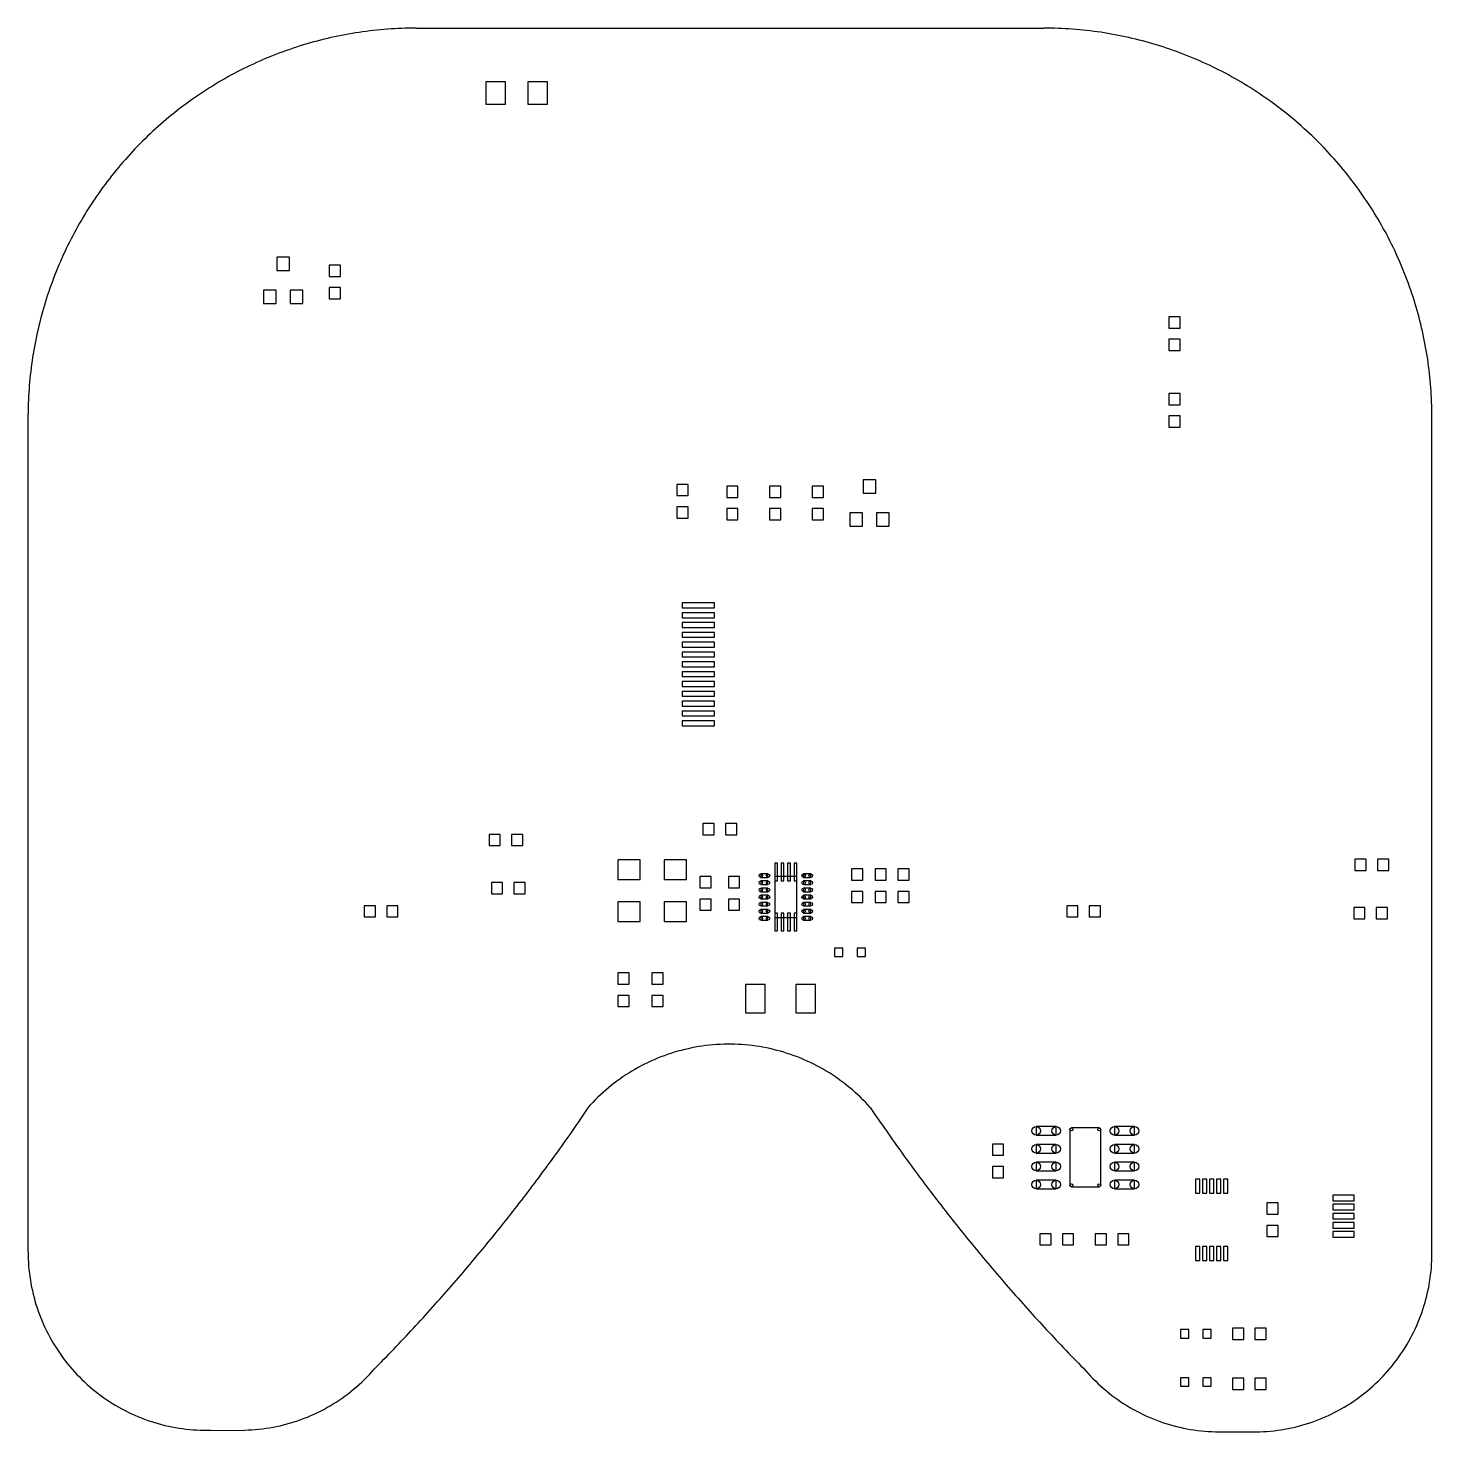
# Model space of a CAD drawing. Extents: x 6.5 to 10.44, y 0.99 to 4.93.
import ezdxf

# ---------------------------------------------------------------- set-up
doc = ezdxf.new("R2010")
doc.units = 0
doc.layers.get('0').update_dxf_attribs({"linetype": 'CONTINUOUS'})
doc.layers.add('gko', color=6, linetype='CONTINUOUS')
doc.layers.add('gtp', color=8, linetype='CONTINUOUS')

# ---------------------------------------------------------------- blocks, each defined once
blk = doc.blocks.new('D10')
blk.add_lwpolyline([(-0.039, -0.0827), (0.039, -0.0827), (0.0433, -0.0783), (0.0433, 0.0783), (0.039, 0.0827), (-0.039, 0.0827), (-0.0433, 0.0783), (-0.0433, -0.0783)], close=True)
for centre in [(-0.039, 0.0783), (0.039, 0.0783), (-0.039, -0.0783), (0.039, -0.0783)]:
    blk.add_circle(centre, 0.00433)
blk = doc.blocks.new('D11')
blk.add_lwpolyline([(0.028, 0.012), (-0.028, 0.012), (-0.028, -0.012), (0.028, -0.012)], close=True)
for centre in [(-0.028, 0), (0.028, 0)]:
    blk.add_circle(centre, 0.012)
blk = doc.blocks.new('D12')
blk.add_lwpolyline([(-0.031495, -0.02756), (0.031495, -0.02756), (0.031495, 0.02756), (-0.031495, 0.02756)], close=True)
blk = doc.blocks.new('D13')
blk.add_lwpolyline([(-0.0063, -0.019685), (0.0063, -0.019685), (0.0063, 0.019685), (-0.0063, 0.019685)], close=True)
blk = doc.blocks.new('D14')
blk.add_lwpolyline([(-0.003935, -0.025), (0.003935, -0.025), (0.003935, 0.025), (-0.003935, 0.025)], close=True)
blk = doc.blocks.new('D15')
blk.add_lwpolyline([(-0.0311, -0.0575), (0.0311, -0.0575), (0.0311, 0.0575), (-0.0311, 0.0575)], close=True)
blk = doc.blocks.new('D16')
blk.add_lwpolyline([(0.01, 0.005), (-0.01, 0.005), (-0.01, -0.005), (0.01, -0.005)], close=True)
for centre in [(-0.01, 0), (0.01, 0)]:
    blk.add_circle(centre, 0.005)
blk = doc.blocks.new('D17')
blk.add_lwpolyline([(-0.01575, -0.01575), (0.01575, -0.01575), (0.01575, 0.01575), (-0.01575, 0.01575)], close=True)
blk = doc.blocks.new('D18')
blk.add_lwpolyline([(-0.017715, -0.0187), (0.017715, -0.0187), (0.017715, 0.0187), (-0.017715, 0.0187)], close=True)
blk = doc.blocks.new('D19')
blk.add_lwpolyline([(-0.017715, -0.0187), (0.017715, -0.0187), (0.017715, 0.0187), (-0.017715, 0.0187)], close=True)
blk = doc.blocks.new('D20')
blk.add_lwpolyline([(-0.029525, -0.007875), (0.029525, -0.007875), (0.029525, 0.007875), (-0.029525, 0.007875)], close=True)
blk = doc.blocks.new('D21')
blk.add_lwpolyline([(-0.02756, -0.03937), (0.02756, -0.03937), (0.02756, 0.03937), (-0.02756, 0.03937)], close=True)
blk = doc.blocks.new('D22')
blk.add_lwpolyline([(-0.01181, -0.01181), (0.01181, -0.01181), (0.01181, 0.01181), (-0.01181, 0.01181)], close=True)
blk = doc.blocks.new('D23')
blk.add_lwpolyline([(-0.01575, -0.01575), (0.01575, -0.01575), (0.01575, 0.01575), (-0.01575, 0.01575)], close=True)
blk = doc.blocks.new('D24')
blk.add_lwpolyline([(-0.02756, -0.031495), (0.02756, -0.031495), (0.02756, 0.031495), (-0.02756, 0.031495)], close=True)
blk = doc.blocks.new('D25')
blk.add_lwpolyline([(-0.045275, -0.00689), (0.045275, -0.00689), (0.045275, 0.00689), (-0.045275, 0.00689)], close=True)

msp = doc.modelspace()

# ---------------------------------------------------------------- linework, layer by layer
at = {"layer": 'gko', "color": 6}
for points in [[(7.59305, 4.92702), (7.58303, 4.92696), (7.57301, 4.92681), (7.56299, 4.92656), (7.55297, 4.92623), (7.54296, 4.9258), (7.53295, 4.92528), (7.52295, 4.92467), (7.51296, 4.92397), (7.50297, 4.92317), (7.49299, 4.92229), (7.48301, 4.92131), (7.47305, 4.92024), (7.4631, 4.91908), (7.45316, 4.91782), (7.44322, 4.91648), (7.43331, 4.91504), (7.4234, 4.91351), (7.41352, 4.91189), (7.40364, 4.91019), (7.39378, 4.90839), (7.38394, 4.9065), (7.37412, 4.90451), (7.36432, 4.90244), (7.35453, 4.90028), (7.34477, 4.89803), (7.33502, 4.89569), (7.3253, 4.89326), (7.3156, 4.89074), (7.30593, 4.88813), (7.29628, 4.88543), (7.28665, 4.88265), (7.27705, 4.87977), (7.26748, 4.87681), (7.25793, 4.87376), (7.24842, 4.87062), (7.23893, 4.86739), (7.22947, 4.86408), (7.22005, 4.86068), (7.21065, 4.85719), (7.20129, 4.85362), (7.19196, 4.84996), (7.18267, 4.84621), (7.17341, 4.84238), (7.16418, 4.83847), (7.15499, 4.83447), (7.14584, 4.83039), (7.13673, 4.82622), (7.12766, 4.82197), (7.11862, 4.81763), (7.10963, 4.81321), (7.10068, 4.80871), (7.09176, 4.80413), (7.08289, 4.79947), (7.07407, 4.79472), (7.06529, 4.7899), (7.05655, 4.78499), (7.04786, 4.78), (7.03921, 4.77493), (7.03061, 4.76979), (7.02207, 4.76456), (7.01356, 4.75926), (7.00511, 4.75388), (6.99671, 4.74842), (6.98835, 4.74288), (6.98005, 4.73727), (6.9718, 4.73158), (6.96361, 4.72581), (6.95546, 4.71997), (6.94737, 4.71406), (6.93934, 4.70807), (6.93136, 4.70201), (6.92344, 4.69587), (6.91557, 4.68967), (6.90776, 4.68339), (6.90001, 4.67703), (6.89232, 4.67061), (6.88469, 4.66412), (6.87712, 4.65756), (6.86961, 4.65092), (6.86215, 4.64422), (6.85477, 4.63745), (6.84744, 4.63062), (6.84018, 4.62371), (6.83298, 4.61674), (6.82585, 4.6097), (6.81878, 4.6026), (6.81177, 4.59544), (6.80483, 4.58821), (6.79797, 4.58091), (6.79116, 4.57355), (6.78443, 4.56613), (6.77776, 4.55865), (6.77116, 4.55111), (6.76463, 4.54351), (6.75818, 4.53585), (6.75179, 4.52813), (6.74547, 4.52035), (6.73923, 4.51251), (6.73306, 4.50461), (6.72696, 4.49666), (6.72093, 4.48866), (6.71498, 4.4806), (6.70911, 4.47248), (6.7033, 4.46431), (6.69758, 4.45609), (6.69193, 4.44781), (6.68635, 4.43948), (6.68085, 4.43111), (6.67543, 4.42268), (6.67009, 4.4142), (6.66483, 4.40567), (6.65964, 4.3971), (6.65453, 4.38848), (6.64951, 4.37981), (6.64456, 4.3711), (6.63969, 4.36234), (6.63491, 4.35353), (6.6302, 4.34469), (6.62558, 4.33579), (6.62104, 4.32686), (6.61658, 4.31789), (6.6122, 4.30887), (6.60791, 4.29982), (6.6037, 4.29073), (6.59957, 4.2816), (6.59553, 4.27243), (6.59158, 4.26322), (6.5877, 4.25398), (6.58392, 4.2447), (6.58021, 4.23539), (6.5766, 4.22604), (6.57307, 4.21666), (6.56962, 4.20725), (6.56627, 4.19781), (6.563, 4.18834), (6.55982, 4.17884), (6.55672, 4.16931), (6.55371, 4.15975), (6.5508, 4.15016), (6.54797, 4.14055), (6.54522, 4.13091), (6.54257, 4.12125), (6.54001, 4.11156), (6.53753, 4.10185), (6.53514, 4.09212), (6.53285, 4.08237), (6.53064, 4.07259), (6.52852, 4.0628), (6.5265, 4.05298), (6.52456, 4.04315), (6.52272, 4.0333), (6.52096, 4.02344), (6.5193, 4.01356), (6.51773, 4.00366), (6.51624, 3.99375), (6.51485, 3.98382), (6.51356, 3.97389), (6.51235, 3.96394), (6.51123, 3.95398), (6.51021, 3.94402), (6.50927, 3.93404), (6.50843, 3.92405), (6.50768, 3.91406), (6.50703, 3.90406), (6.50646, 3.89406), (6.50599, 3.88405), (6.50561, 3.87403), (6.50532, 3.86402), (6.50512, 3.854), (6.50502, 3.84398)], [(7.59305, 4.92702), (9.35399, 4.92701)], [(10.44204, 3.839), (10.44199, 3.84899), (10.44184, 3.85898), (10.44159, 3.86897), (10.44126, 3.87895), (10.44083, 3.88894), (10.44032, 3.89891), (10.43971, 3.90889), (10.43901, 3.91885), (10.43822, 3.92881), (10.43734, 3.93877), (10.43637, 3.94871), (10.4353, 3.95864), (10.43415, 3.96857), (10.4329, 3.97848), (10.43156, 3.98838), (10.43013, 3.99827), (10.42861, 4.00814), (10.42701, 4.018), (10.42531, 4.02785), (10.42352, 4.03768), (10.42164, 4.04749), (10.41967, 4.05729), (10.41761, 4.06706), (10.41546, 4.07682), (10.41322, 4.08656), (10.41089, 4.09627), (10.40847, 4.10597), (10.40597, 4.11564), (10.40337, 4.12529), (10.40069, 4.13491), (10.39792, 4.14451), (10.39506, 4.15409), (10.39212, 4.16363), (10.38908, 4.17315), (10.38596, 4.18264), (10.38276, 4.19211), (10.37946, 4.20154), (10.37608, 4.21094), (10.37261, 4.22031), (10.36906, 4.22965), (10.36542, 4.23895), (10.3617, 4.24823), (10.35789, 4.25746), (10.354, 4.26666), (10.35002, 4.27583), (10.34596, 4.28496), (10.34181, 4.29405), (10.33759, 4.3031), (10.33328, 4.31211), (10.32888, 4.32109), (10.32441, 4.33002), (10.31985, 4.33891), (10.31521, 4.34776), (10.3105, 4.35657), (10.30569, 4.36533), (10.30081, 4.37405), (10.29586, 4.38272), (10.29082, 4.39135), (10.2857, 4.39993), (10.2805, 4.40846), (10.27523, 4.41695), (10.26988, 4.42539), (10.26445, 4.43377), (10.25894, 4.44211), (10.25336, 4.4504), (10.2477, 4.45863), (10.24197, 4.46681), (10.23616, 4.47494), (10.23028, 4.48302), (10.22432, 4.49104), (10.21829, 4.49901), (10.21219, 4.50692), (10.20602, 4.51477), (10.19977, 4.52257), (10.19345, 4.53031), (10.18706, 4.53799), (10.18061, 4.54562), (10.17408, 4.55318), (10.16748, 4.56068), (10.16082, 4.56813), (10.15408, 4.57551), (10.14728, 4.58283), (10.14041, 4.59008), (10.13348, 4.59728), (10.12648, 4.6044), (10.11941, 4.61147), (10.11228, 4.61847), (10.10509, 4.6254), (10.09783, 4.63227), (10.09052, 4.63907), (10.08313, 4.6458), (10.07569, 4.65247), (10.06819, 4.65907), (10.06062, 4.6656), (10.053, 4.67205), (10.04532, 4.67844), (10.03758, 4.68476), (10.02978, 4.691), (10.02192, 4.69718), (10.01401, 4.70328), (10.00605, 4.70931), (9.99802, 4.71526), (9.98995, 4.72115), (9.98182, 4.72695), (9.97363, 4.73269), (9.9654, 4.73835), (9.95711, 4.74393), (9.94878, 4.74943), (9.94039, 4.75486), (9.93195, 4.76021), (9.92347, 4.76549), (9.91493, 4.77068), (9.90635, 4.7758), (9.89772, 4.78084), (9.88905, 4.7858), (9.88033, 4.79068), (9.87157, 4.79548), (9.86276, 4.8002), (9.85391, 4.80483), (9.84502, 4.80939), (9.83609, 4.81387), (9.82712, 4.81826), (9.8181, 4.82257), (9.80905, 4.8268), (9.79996, 4.83094), (9.79083, 4.835), (9.78166, 4.83898), (9.77246, 4.84287), (9.76322, 4.84668), (9.75395, 4.8504), (9.74465, 4.85404), (9.73531, 4.85759), (9.72594, 4.86106), (9.71654, 4.86444), (9.7071, 4.86773), (9.69764, 4.87094), (9.68815, 4.87406), (9.67863, 4.87709), (9.66908, 4.88004), (9.65951, 4.8829), (9.64991, 4.88567), (9.64029, 4.88835), (9.63064, 4.89094), (9.62097, 4.89345), (9.61127, 4.89586), (9.60156, 4.89819), (9.59182, 4.90043), (9.58206, 4.90258), (9.57228, 4.90464), (9.56249, 4.90661), (9.55268, 4.90849), (9.54285, 4.91028), (9.533, 4.91198), (9.52314, 4.91359), (9.51327, 4.9151), (9.50338, 4.91653), (9.49348, 4.91787), (9.48356, 4.91911), (9.47364, 4.92027), (9.46371, 4.92133), (9.45376, 4.92231), (9.44381, 4.92319), (9.43385, 4.92398), (9.42388, 4.92468), (9.41391, 4.92528), (9.40393, 4.9258), (9.39395, 4.92623), (9.38396, 4.92656), (9.37398, 4.9268), (9.36399, 4.92695), (9.354, 4.92701)], [(6.505, 1.495), (6.505, 3.84398)], [(10.44201, 1.49001), (10.44201, 3.83899)], [(8.8669, 1.8995), (8.86015, 1.90695), (8.85327, 1.91427), (8.84624, 1.92146), (8.83908, 1.92851), (8.83179, 1.93542), (8.82436, 1.9422), (8.81682, 1.94883), (8.80914, 1.95532), (8.80134, 1.96167), (8.79343, 1.96786), (8.7854, 1.9739), (8.77725, 1.97979), (8.769, 1.98552), (8.76064, 1.9911), (8.75217, 1.99652), (8.7436, 2.00177), (8.73493, 2.00686), (8.72617, 2.01179), (8.71732, 2.01654), (8.70838, 2.02113), (8.69935, 2.02555), (8.69024, 2.0298), (8.68106, 2.03387), (8.67179, 2.03777), (8.66245, 2.04149), (8.65305, 2.04503), (8.64358, 2.0484), (8.63405, 2.05158), (8.62446, 2.05458), (8.61481, 2.0574), (8.60511, 2.06004), (8.59536, 2.06249), (8.58557, 2.06476), (8.57574, 2.06684), (8.56587, 2.06873), (8.55596, 2.07044), (8.54603, 2.07196), (8.53607, 2.07329), (8.52608, 2.07442), (8.51607, 2.07537), (8.50605, 2.07613), (8.49602, 2.0767), (8.48597, 2.07708), (8.47593, 2.07727), (8.46587, 2.07727), (8.45583, 2.07707), (8.44578, 2.07669), (8.43575, 2.07611), (8.42573, 2.07535), (8.41572, 2.07439), (8.40574, 2.07325), (8.39577, 2.07191), (8.38584, 2.07039), (8.37594, 2.06868), (8.36607, 2.06678), (8.35624, 2.0647), (8.34645, 2.06242), (8.3367, 2.05997), (8.327, 2.05733), (8.31736, 2.0545), (8.30777, 2.05149), (8.29824, 2.0483), (8.28877, 2.04493), (8.27936, 2.04138), (8.27003, 2.03766), (8.26077, 2.03376), (8.25158, 2.02968), (8.24247, 2.02543), (8.23345, 2.021), (8.22451, 2.01641), (8.21566, 2.01165), (8.2069, 2.00672), (8.19824, 2.00162), (8.18968, 1.99636), (8.18121, 1.99094), (8.17285, 1.98536), (8.1646, 1.97962), (8.15646, 1.97373), (8.14843, 1.96768), (8.14052, 1.96149), (8.13273, 1.95514), (8.12506, 1.94864), (8.11751, 1.94201), (8.11009, 1.93523), (8.1028, 1.92831), (8.09564, 1.92125), (8.08862, 1.91406), (8.08174, 1.90673)], [(7.47499, 1.16499), (7.482, 1.17212), (7.489, 1.17926), (7.49599, 1.18641), (7.50295, 1.19358), (7.50991, 1.20075), (7.51685, 1.20795), (7.52378, 1.21515), (7.53069, 1.22237), (7.53759, 1.2296), (7.54448, 1.23685), (7.55135, 1.24411), (7.55821, 1.25138), (7.56506, 1.25867), (7.57189, 1.26597), (7.5787, 1.27328), (7.5855, 1.2806), (7.59229, 1.28794), (7.59906, 1.29529), (7.60582, 1.30266), (7.61257, 1.31004), (7.6193, 1.31743), (7.62602, 1.32483), (7.63272, 1.33225), (7.63941, 1.33968), (7.64608, 1.34712), (7.65274, 1.35457), (7.65939, 1.36204), (7.66602, 1.36952), (7.67263, 1.37702), (7.67923, 1.38452), (7.68582, 1.39204), (7.69239, 1.39957), (7.69895, 1.40712), (7.70549, 1.41467), (7.71202, 1.42225), (7.71853, 1.42983), (7.72503, 1.43742), (7.73152, 1.44503), (7.73799, 1.45265), (7.74444, 1.46028), (7.75089, 1.46793), (7.75731, 1.47558), (7.76372, 1.48325), (7.77012, 1.49094), (7.7765, 1.49863), (7.78287, 1.50634), (7.78922, 1.51406), (7.79555, 1.52179), (7.80188, 1.52953), (7.80818, 1.53729), (7.81447, 1.54505), (7.82075, 1.55283), (7.82701, 1.56063), (7.83326, 1.56843), (7.83949, 1.57625), (7.84571, 1.58407), (7.85191, 1.59192), (7.85809, 1.59977), (7.86426, 1.60763), (7.87042, 1.61551), (7.87656, 1.62339), (7.88269, 1.63129), (7.8888, 1.63921), (7.89489, 1.64713), (7.90097, 1.65506), (7.90703, 1.66301), (7.91308, 1.67097), (7.91912, 1.67894), (7.92514, 1.68692), (7.93114, 1.69492), (7.93712, 1.70292), (7.9431, 1.71094), (7.94905, 1.71896), (7.95499, 1.727), (7.96092, 1.73505), (7.96683, 1.74312), (7.97272, 1.75119), (7.9786, 1.75928), (7.98446, 1.76737), (7.99031, 1.77548), (7.99614, 1.7836), (8.00196, 1.79173), (8.00776, 1.79987), (8.01354, 1.80802), (8.01931, 1.81619), (8.02506, 1.82436), (8.0308, 1.83255), (8.03652, 1.84075), (8.04223, 1.84895), (8.04792, 1.85717), (8.05359, 1.8654), (8.05925, 1.87364), (8.06489, 1.8819), (8.07051, 1.89016), (8.07612, 1.89843), (8.08171, 1.90671)], [(8.86707, 1.89947), (8.87264, 1.89123), (8.87823, 1.883), (8.88384, 1.87478), (8.88947, 1.86656), (8.89511, 1.85836), (8.90076, 1.85018), (8.90643, 1.842), (8.91212, 1.83383), (8.91782, 1.82567), (8.92354, 1.81753), (8.92927, 1.80939), (8.93502, 1.80127), (8.94078, 1.79316), (8.94656, 1.78505), (8.95236, 1.77696), (8.95817, 1.76889), (8.964, 1.76082), (8.96984, 1.75276), (8.9757, 1.74471), (8.98157, 1.73668), (8.98746, 1.72866), (8.99336, 1.72065), (8.99928, 1.71265), (9.00522, 1.70466), (9.01117, 1.69668), (9.01713, 1.68871), (9.02312, 1.68076), (9.02911, 1.67281), (9.03512, 1.66488), (9.04115, 1.65696), (9.04719, 1.64906), (9.05325, 1.64116), (9.05932, 1.63327), (9.06541, 1.6254), (9.07151, 1.61754), (9.07763, 1.60969), (9.08376, 1.60185), (9.08991, 1.59403), (9.09607, 1.58621), (9.10225, 1.57841), (9.10844, 1.57062), (9.11465, 1.56284), (9.12087, 1.55507), (9.12711, 1.54732), (9.13336, 1.53957), (9.13963, 1.53184), (9.14591, 1.52412), (9.15221, 1.51642), (9.15852, 1.50872), (9.16485, 1.50104), (9.17119, 1.49337), (9.17754, 1.48571), (9.18391, 1.47807), (9.1903, 1.47043), (9.1967, 1.46281), (9.20311, 1.4552), (9.20954, 1.44761), (9.21599, 1.44002), (9.22244, 1.43245), (9.22892, 1.42489), (9.23541, 1.41734), (9.24191, 1.40981), (9.24842, 1.40229), (9.25496, 1.39478), (9.2615, 1.38728), (9.26806, 1.3798), (9.27464, 1.37233), (9.28122, 1.36487), (9.28783, 1.35742), (9.29444, 1.34999), (9.30107, 1.34257), (9.30772, 1.33516), (9.31438, 1.32776), (9.32106, 1.32038), (9.32774, 1.31301), (9.33444, 1.30565), (9.34116, 1.29831), (9.34789, 1.29098), (9.35464, 1.28366), (9.3614, 1.27636), (9.36817, 1.26907), (9.37496, 1.26179), (9.38176, 1.25452), (9.38857, 1.24727), (9.3954, 1.24003), (9.40224, 1.2328), (9.4091, 1.22559), (9.41597, 1.21839), (9.42285, 1.2112), (9.42975, 1.20403), (9.43666, 1.19687), (9.44359, 1.18972), (9.45053, 1.18259), (9.45748, 1.17546), (9.46445, 1.16836), (9.47141, 1.16128)], [(6.505, 1.495), (6.5051, 1.48502), (6.5054, 1.47505), (6.5059, 1.46509), (6.50659, 1.45513), (6.50748, 1.44519), (6.50858, 1.43528), (6.50987, 1.42538), (6.51135, 1.41552), (6.51303, 1.40568), (6.51491, 1.39588), (6.51699, 1.38612), (6.51925, 1.37641), (6.52172, 1.36674), (6.52437, 1.35712), (6.52721, 1.34756), (6.53025, 1.33805), (6.53347, 1.32861), (6.53688, 1.31924), (6.54048, 1.30993), (6.54426, 1.3007), (6.54823, 1.29154), (6.55237, 1.28247), (6.5567, 1.27348), (6.5612, 1.26457), (6.56589, 1.25576), (6.57074, 1.24705), (6.57577, 1.23843), (6.58097, 1.22992), (6.58634, 1.22151), (6.59188, 1.21321), (6.59758, 1.20502), (6.60344, 1.19694), (6.60946, 1.18899), (6.61564, 1.18115), (6.62198, 1.17345), (6.62846, 1.16587), (6.6351, 1.15841), (6.64188, 1.1511), (6.64881, 1.14392), (6.65588, 1.13688), (6.66309, 1.12998), (6.67043, 1.12323), (6.67791, 1.11662), (6.68552, 1.11017), (6.69326, 1.10387), (6.70112, 1.09772), (6.7091, 1.09173), (6.7172, 1.08591), (6.72541, 1.08024), (6.73373, 1.07474), (6.74217, 1.06941), (6.7507, 1.06424), (6.75934, 1.05925), (6.76808, 1.05443), (6.77691, 1.04979), (6.78583, 1.04532), (6.79484, 1.04103), (6.80393, 1.03692), (6.8131, 1.03299), (6.82235, 1.02925), (6.83167, 1.02569), (6.84106, 1.02232), (6.85052, 1.01914), (6.86003, 1.01615), (6.86961, 1.01334), (6.87924, 1.01073), (6.88892, 1.00831), (6.89864, 1.00608), (6.90841, 1.00405), (6.91822, 1.00222), (6.92806, 1.00057), (6.93793, 0.99913), (6.94783, 0.99788), (6.95776, 0.99683), (6.9677, 0.99598), (6.97765, 0.99533), (6.98762, 0.99487), (6.99759, 0.99462), (7.00757, 0.99456), (7.01755, 0.9947)], [(9.92946, 0.99), (9.93944, 0.98986), (9.94941, 0.98991), (9.95939, 0.99017), (9.96935, 0.99063), (9.97931, 0.99128), (9.98925, 0.99213), (9.99917, 0.99318), (10.00907, 0.99443), (10.01894, 0.99587), (10.02879, 0.99751), (10.03859, 0.99935), (10.04836, 1.00138), (10.05809, 1.00361), (10.06777, 1.00603), (10.0774, 1.00864), (10.08697, 1.01144), (10.09649, 1.01444), (10.10594, 1.01762), (10.11534, 1.02099), (10.12466, 1.02455), (10.13391, 1.02829), (10.14308, 1.03222), (10.15217, 1.03633), (10.16118, 1.04062), (10.1701, 1.04508), (10.17893, 1.04973), (10.18767, 1.05455), (10.19631, 1.05954), (10.20484, 1.06471), (10.21327, 1.07004), (10.2216, 1.07554), (10.22981, 1.0812), (10.23791, 1.08703), (10.24589, 1.09302), (10.25375, 1.09917), (10.26149, 1.10547), (10.2691, 1.11192), (10.27657, 1.11853), (10.28392, 1.12528), (10.29113, 1.13218), (10.2982, 1.13922), (10.30513, 1.1464), (10.31191, 1.15371), (10.31855, 1.16116), (10.32503, 1.16875), (10.33137, 1.17645), (10.33755, 1.18429), (10.34357, 1.19224), (10.34943, 1.20032), (10.35513, 1.20851), (10.36067, 1.21681), (10.36604, 1.22522), (10.37124, 1.23373), (10.37626, 1.24235), (10.38112, 1.25106), (10.3858, 1.25987), (10.39031, 1.26878), (10.39464, 1.27777), (10.39878, 1.28684), (10.40275, 1.296), (10.40653, 1.30523), (10.41013, 1.31454), (10.41354, 1.32391), (10.41676, 1.33336), (10.4198, 1.34286), (10.42264, 1.35242), (10.42529, 1.36204), (10.42776, 1.37171), (10.43002, 1.38143), (10.4321, 1.39119), (10.43397, 1.40099), (10.43566, 1.41082), (10.43714, 1.42069), (10.43843, 1.43058), (10.43952, 1.4405), (10.44042, 1.45044), (10.44111, 1.46039), (10.44161, 1.47035), (10.44191, 1.48033), (10.44201, 1.4903)], [(7.112, 0.995), (7.12209, 0.99532), (7.13216, 0.99584), (7.14222, 0.99657), (7.15227, 0.9975), (7.16229, 0.99864), (7.17229, 0.99998), (7.18226, 1.00153), (7.19219, 1.00327), (7.20209, 1.00522), (7.21195, 1.00737), (7.22176, 1.00972), (7.23152, 1.01228), (7.24123, 1.01503), (7.25088, 1.01797), (7.26046, 1.02111), (7.26998, 1.02445), (7.27943, 1.02798), (7.28881, 1.03171), (7.29811, 1.03562), (7.30733, 1.03972), (7.31646, 1.04401), (7.3255, 1.04848), (7.33445, 1.05314), (7.3433, 1.05798), (7.35205, 1.06299), (7.3607, 1.06819), (7.36924, 1.07356), (7.37767, 1.0791), (7.38599, 1.08482), (7.39418, 1.0907), (7.40226, 1.09675), (7.41021, 1.10296), (7.41803, 1.10933), (7.42572, 1.11586), (7.43328, 1.12254), (7.44069, 1.12938), (7.44797, 1.13637), (7.4551, 1.1435), (7.46209, 1.15078), (7.46892, 1.1582), (7.47561, 1.16576)], [(9.4714, 1.16129), (9.47809, 1.15373), (9.48492, 1.14631), (9.49191, 1.13904), (9.49904, 1.1319), (9.50632, 1.12491), (9.51374, 1.11808), (9.52129, 1.11139), (9.52898, 1.10486), (9.5368, 1.09849), (9.54475, 1.09228), (9.55283, 1.08623), (9.56102, 1.08035), (9.56934, 1.07464), (9.57777, 1.06909), (9.58631, 1.06372), (9.59496, 1.05853), (9.60371, 1.05351), (9.61256, 1.04867), (9.62151, 1.04402), (9.63055, 1.03954), (9.63968, 1.03525), (9.6489, 1.03115), (9.6582, 1.02724), (9.66758, 1.02352), (9.67703, 1.01999), (9.68655, 1.01665), (9.69613, 1.01351), (9.70578, 1.01056), (9.71549, 1.00781), (9.72525, 1.00526), (9.73506, 1.00291), (9.74492, 1.00076), (9.75482, 0.99881), (9.76475, 0.99706), (9.77472, 0.99551), (9.78472, 0.99417), (9.79474, 0.99304), (9.80479, 0.9921), (9.81485, 0.99137), (9.82493, 0.99085), (9.83501, 0.99053)], [(7.0175, 0.99469), (7.11222, 0.99423)], [(9.83501, 0.99053), (9.92892, 0.99053)]]:
    msp.add_lwpolyline(points, dxfattribs=at)

# ---------------------------------------------------------------- block references
at = {"layer": 'gtp'}
for name, p in [('D24', (7.81594, 4.745)), ('D24', (7.93406, 4.745)), ('D18', (7.22, 4.26626)), ('D17', (7.365, 4.2465)), ('D18', (7.1826, 4.17374)), ('D19', (7.2574, 4.17374)), ('D17', (7.365, 4.1835)), ('D17', (9.72, 4.1015)), ('D17', (9.72, 4.0385)), ('D17', (9.72, 3.8865)), ('D17', (9.72, 3.8235)), ('D17', (8.34, 3.6315)), ('D17', (8.48, 3.6265)), ('D17', (8.6, 3.6265)), ('D17', (8.72, 3.6265)), ('D18', (8.865, 3.64126)), ('D17', (8.34, 3.5685)), ('D17', (8.48, 3.5635)), ('D17', (8.6, 3.5635)), ('D17', (8.72, 3.5635)), ('D18', (8.8276, 3.54874)), ('D19', (8.9024, 3.54874)), ('D25', (8.385, 3.30791)), ('D25', (8.385, 3.28035)), ('D25', (8.385, 3.2528)), ('D25', (8.385, 3.22524)), ('D25', (8.385, 3.19768)), ('D25', (8.385, 3.17012)), ('D25', (8.385, 3.14256)), ('D25', (8.385, 3.115)), ('D25', (8.385, 3.08744)), ('D25', (8.385, 3.05988)), ('D25', (8.385, 3.03232)), ('D25', (8.385, 3.00476)), ('D25', (8.385, 2.9772)), ('D23', (8.4135, 2.68)), ('D23', (8.4765, 2.68)), ('D23', (7.8135, 2.65)), ('D23', (7.8765, 2.65)), ('D12', (8.19025, 2.56668)), ('D12', (8.32, 2.56668)), ('D14', (8.60283, 2.56)), ('D14', (8.62094, 2.56)), ('D14', (8.63906, 2.56)), ('D14', (8.65717, 2.56)), ('D17', (8.83, 2.553)), ('D17', (8.896, 2.553)), ('D17', (8.96, 2.553)), ('D23', (10.24201, 2.58)), ('D23', (10.305, 2.58)), ('D23', (7.82, 2.515)), ('D23', (7.88299, 2.515)), ('D17', (8.405, 2.5315)), ('D17', (8.48475, 2.5315)), ('D16', (8.57, 2.55)), ('D16', (8.57, 2.53)), ('D15', (8.63, 2.49)), ('D16', (8.69, 2.55)), ('D16', (8.69, 2.53)), ('D17', (8.405, 2.4685)), ('D17', (8.48475, 2.4685)), ('D16', (8.57, 2.51)), ('D16', (8.57, 2.49)), ('D16', (8.69, 2.51)), ('D16', (8.69, 2.49)), ('D17', (8.83, 2.49001)), ('D17', (8.896, 2.49001)), ('D17', (8.96, 2.49001)), ('D23', (7.4635, 2.45)), ('D23', (7.5265, 2.45)), ('D12', (8.19025, 2.44857)), ('D12', (8.32, 2.44857)), ('D16', (8.57, 2.47)), ('D16', (8.57, 2.45)), ('D14', (8.60283, 2.42)), ('D14', (8.62094, 2.42)), ('D14', (8.63906, 2.42)), ('D14', (8.65717, 2.42)), ('D16', (8.69, 2.47)), ('D16', (8.69, 2.45)), ('D23', (9.4335, 2.45)), ('D23', (9.4965, 2.45)), ('D23', (10.2385, 2.445)), ('D23', (10.3015, 2.445)), ('D16', (8.57, 2.43)), ('D16', (8.69, 2.43)), ('D22', (8.7785, 2.335)), ('D22', (8.8415, 2.335)), ('D17', (8.175, 2.2615)), ('D17', (8.27, 2.2615)), ('D21', (8.54413, 2.205)), ('D21', (8.68587, 2.205)), ('D17', (8.175, 2.1985)), ('D17', (8.27, 2.1985)), ('D11', (9.36, 1.834)), ('D10', (9.47, 1.76)), ('D11', (9.58, 1.834)), ('D17', (9.225, 1.7815)), ('D11', (9.36, 1.784)), ('D11', (9.58, 1.784)), ('D17', (9.225, 1.7185)), ('D11', (9.36, 1.734)), ('D11', (9.58, 1.734)), ('D11', (9.36, 1.684)), ('D11', (9.58, 1.684)), ('D13', (9.785, 1.67898)), ('D13', (9.80469, 1.67898)), ('D13', (9.82437, 1.67898)), ('D13', (9.84406, 1.67898)), ('D13', (9.86374, 1.67898)), ('D20', (10.19409, 1.64618)), ('D17', (9.995, 1.6165)), ('D20', (10.19409, 1.62059)), ('D20', (10.19409, 1.595)), ('D20', (10.19409, 1.56941)), ('D23', (9.3585, 1.53)), ('D23', (9.4215, 1.53)), ('D23', (9.5135, 1.53)), ('D23', (9.5765, 1.53)), ('D17', (9.995, 1.5535)), ('D20', (10.19409, 1.54382)), ('D13', (9.785, 1.49)), ('D13', (9.80469, 1.49)), ('D13', (9.82437, 1.49)), ('D13', (9.84406, 1.49)), ('D13', (9.86374, 1.49)), ('D22', (9.7485, 1.265)), ('D22', (9.8115, 1.265)), ('D23', (9.8985, 1.265)), ('D23', (9.9615, 1.265)), ('D22', (9.7485, 1.13)), ('D22', (9.8115, 1.13)), ('D23', (9.8985, 1.125)), ('D23', (9.9615, 1.125))]:
    msp.add_blockref(name, p, dxfattribs=at)

doc.saveas('drawing.dxf')
